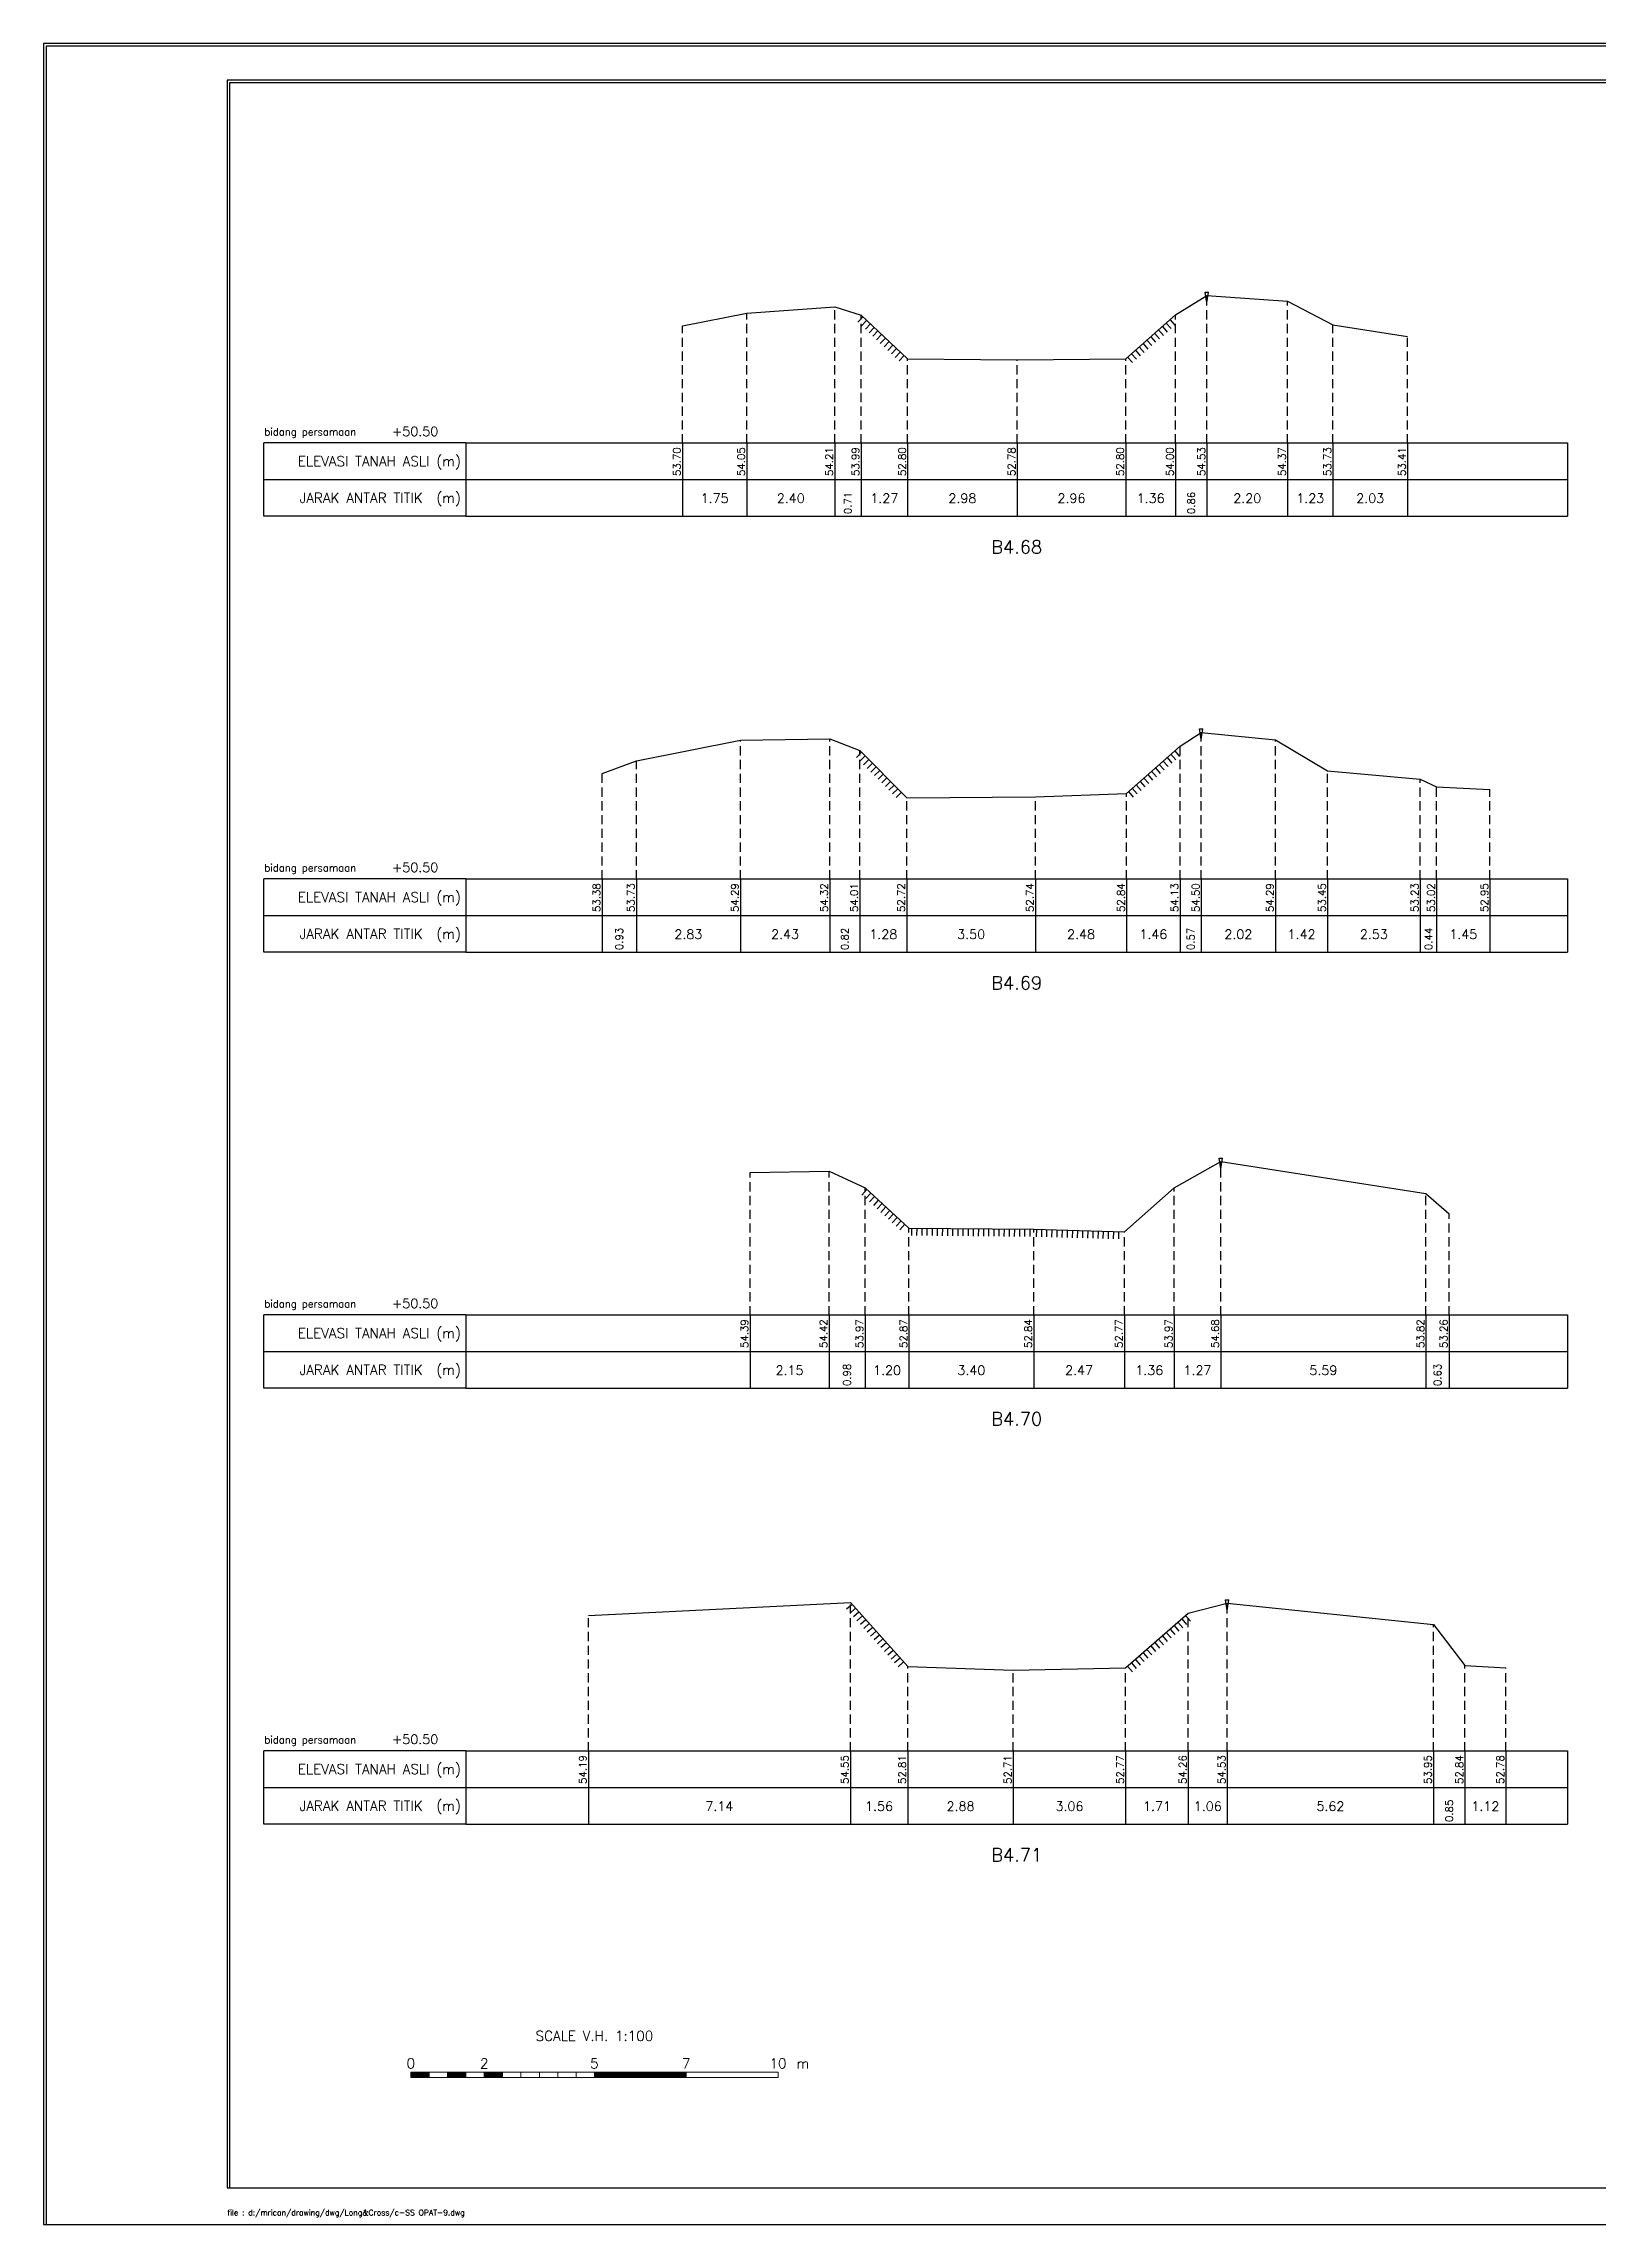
# Model space of a CAD drawing. Header units: inches. Extents: x -11 to 3175, y -842 to -783.
# Drawn here: x 683 to 725.3, y -842 to -782.6 of the extents above; entities that cross this region are included whole.
import ezdxf
from ezdxf.enums import TextEntityAlignment as Align

# ---------------------------------------------------------------- set-up
doc = ezdxf.new("R2010")
doc.units = ezdxf.units.IN
doc.header["$MEASUREMENT"] = 0
doc.linetypes.add('DASHED2', pattern=[0.375, 0.25, -0.125])
doc.layers.add('KOP', color=7, linetype='Continuous')
doc.layers.add('pelengkap', color=7, linetype='Continuous')
doc.styles.add('ARIAL', font='arial.ttf')
doc.styles.add('battang01', font='arial.ttf')
doc.styles.add('L100', font='simplex.shx', dxfattribs={"height": 0.254})
doc.styles.add('L140', font='simplex.shx', dxfattribs={"height": 0.356})
doc.styles.add('L60', font='simplex.shx', dxfattribs={"height": 0.152})
doc.styles.add('L80', font='simplex.shx', dxfattribs={"height": 0.203})
doc.styles.add('ROMANS-N', font='ROMANS.SHX', dxfattribs={"width": 0.8})
doc.styles.add('SONDU', font='arial.ttf')
doc.styles.get("Standard").update_dxf_attribs({"font": 'simplex.shx'})
doc.styles.add('STYLE1', font='arial.ttf', dxfattribs={"height": 0.2})

# ---------------------------------------------------------------- blocks, each defined once
blk = doc.blocks.new('kop')
at = {"layer": 'KOP'}
h = blk.add_hatch(color=3, dxfattribs=at)
h.paths.add_polyline_path([(609.87, 69.8), (591.81, 69.8), (591.81, 51.91), (609.87, 51.91)])
h.paths.add_polyline_path([(592.1, 52.25), (592.1, 69.5), (609.53, 69.5), (609.53, 52.25)], flags=16)
edge = h.paths.add_edge_path(flags=0)
edge.add_line((608.87, 52.91), (601.67, 52.91))
edge.add_ellipse((597.68, 52.92), major_axis=(2.82, 2.82), ratio=1, start_angle=314.84704, end_angle=495.15296)
edge.add_line((593.69, 52.91), (592.76, 52.91))
edge.add_line((592.76, 52.91), (592.76, 58.63))
edge.add_line((592.76, 58.63), (595.43, 58.63))
edge.add_ellipse((595.43, 63.37), major_axis=(-3.35, 3.35), ratio=1, start_angle=135, end_angle=315)
edge.add_line((595.43, 68.11), (595.43, 68.84))
edge.add_line((595.43, 68.84), (601.65, 68.84))
edge.add_line((601.65, 68.84), (601.65, 58.59))
edge.add_ellipse((604.86, 58.63), major_axis=(2.26, 2.26), ratio=1, start_angle=135.57378, end_angle=315)
edge.add_line((608.06, 58.63), (608.87, 58.63))
edge.add_line((608.87, 58.63), (608.87, 52.91))
h = blk.add_hatch(dxfattribs=at)
h.set_pattern_fill('ANSI31', color=21)
h.paths.add_polyline_path([(609.53, 69.5), (592.1, 69.5), (592.1, 52.25), (609.53, 52.25)])
edge = h.paths.add_edge_path(flags=16)
edge.add_line((608.06, 58.63), (608.87, 58.63))
edge.add_line((608.87, 58.63), (608.87, 52.91))
edge.add_line((608.87, 52.91), (601.67, 52.91))
edge.add_ellipse((597.68, 52.92), major_axis=(-2.82, 2.82), ratio=1, start_angle=224.84704, end_angle=405.15296)
edge.add_line((593.69, 52.91), (592.76, 52.91))
edge.add_line((592.76, 52.91), (592.76, 58.63))
edge.add_line((592.76, 58.63), (595.43, 58.63))
edge.add_ellipse((595.43, 63.37), major_axis=(-3.35, 3.35), ratio=1, start_angle=135, end_angle=315)
edge.add_line((595.43, 68.11), (595.43, 68.84))
edge.add_line((595.43, 68.84), (601.65, 68.84))
edge.add_line((601.65, 68.84), (601.65, 58.59))
edge.add_ellipse((604.86, 58.63), major_axis=(-2.26, 2.26), ratio=1, start_angle=45.57378, end_angle=225)
h = blk.add_hatch(color=3, dxfattribs=at)
edge = h.paths.add_edge_path()
edge.add_line((601.65, 68.84), (595.43, 68.84))
edge.add_line((595.43, 68.84), (595.43, 68.11))
edge.add_ellipse((595.43, 63.37), major_axis=(-3.35, 3.35), ratio=1, start_angle=135, end_angle=315, ccw=False)
edge.add_line((595.43, 58.63), (592.76, 58.63))
edge.add_line((592.76, 58.63), (592.76, 52.91))
edge.add_line((592.76, 52.91), (593.69, 52.91))
edge.add_ellipse((597.68, 52.92), major_axis=(-2.82, 2.82), ratio=1, start_angle=-135.15296, end_angle=45.15296, ccw=False)
edge.add_line((601.67, 52.91), (608.87, 52.91))
edge.add_line((608.87, 52.91), (608.87, 58.63))
edge.add_line((608.87, 58.63), (608.06, 58.63))
edge.add_ellipse((604.86, 58.63), major_axis=(2.26, 2.26), ratio=1, start_angle=134.42622, end_angle=315, ccw=False)
edge.add_line((601.65, 58.66), (601.65, 68.84))
h = blk.add_hatch(dxfattribs=at)
h.set_pattern_fill('ANSI31', color=41)
h.paths.add_polyline_path([(595.59, 25.44), (591.99, 25.44), (591.99, 22.12), (595.59, 22.12)])
h.paths.add_polyline_path([(594.83, 23.8), (595.49, 22.51), (594.95, 22.51), (594.37, 23.59), (594.37, 22.51), (593.85, 22.51), (593.85, 24.73), (593.24, 22.51), (592.84, 22.51), (592.12, 25.05), (592.67, 25.05), (593.03, 23.54), (593.41, 25.05), (594.37, 25.05), (594.37, 23.99), (594.89, 25.05), (595.46, 25.05)], flags=16)
at = {"color": 2}
blk.add_lwpolyline([(-49.29, -9.99), (790.69, -9.99), (790.69, 583.29), (-49.29, 583.29)], close=True, dxfattribs=at)
at = {"color": 6}
blk.add_lwpolyline([(0.65, 0), (780.7, 0), (780.7, 573.3), (0.65, 573.3)], close=True, dxfattribs=at)
at = {"layer": 'KOP', "color": 5}
for p, q in [((590.8, 70.96), (590.8, 29.98)), ((590.8, 70.96), (780.7, 70.96)), ((400.9, 29.98), (400.9, 0)), ((400.9, 29.98), (590.8, 29.98)), ((590.8, 29.98), (590.8, 0))]:
    blk.add_line(p, q, dxfattribs=at)
at = {"layer": 'KOP', "color": 3}
for p, q in [((591.81, 69.8), (609.87, 69.8)), ((591.81, 51.91), (591.81, 69.8)), ((592.1, 69.5), (609.53, 69.5)), ((592.1, 52.25), (592.1, 69.5)), ((595.43, 68.84), (595.43, 68.11)), ((595.43, 68.84), (601.65, 68.84)), ((601.65, 58.59), (601.65, 68.84)), ((609.53, 69.5), (609.53, 52.25)), ((609.87, 69.8), (609.87, 51.91)), ((592.76, 52.91), (592.76, 58.63)), ((595.43, 58.63), (592.76, 58.63)), ((608.87, 58.63), (608.06, 58.63)), ((608.87, 58.63), (608.87, 52.91)), ((609.87, 51.91), (591.81, 51.91)), ((609.53, 52.25), (592.1, 52.25)), ((593.69, 52.91), (592.76, 52.91)), ((608.87, 52.91), (601.67, 52.91)), ((720.73, 43.98), (780.7, 43.98)), ((720.73, 36.98), (780.7, 36.98)), ((415.9, 29.98), (415.9, 0)), ((430.89, 29.98), (430.89, 0)), ((545.83, 29.98), (545.83, 0)), ((560.82, 29.98), (560.82, 0)), ((575.81, 29.98), (575.81, 0)), ((655.77, 29.98), (655.77, 11.99)), ((675.76, 29.98), (675.76, 0)), ((705.74, 29.98), (705.74, 0)), ((400.9, 24.99), (590.8, 24.99)), ((655.77, 23.99), (720.73, 23.99)), ((720.73, 23.99), (780.7, 23.99)), ((400.9, 19.99), (590.8, 19.99)), ((655.77, 17.99), (720.73, 17.99)), ((720.73, 17.99), (780.7, 17.99)), ((740.72, 17.99), (740.72, 0)), ((400.9, 14.99), (590.8, 14.99)), ((590.8, 6), (720.73, 6))]:
    blk.add_line(p, q, dxfattribs=at)
at = {"layer": 'KOP', "color": 4}
for p, q in [((610.79, 70.96), (610.79, 50.97)), ((720.73, 70.96), (720.73, 0)), ((590.8, 50.97), (720.73, 50.97)), ((720.73, 50.97), (780.7, 50.97)), ((590.8, 29.98), (720.73, 29.98)), ((720.73, 29.98), (780.7, 29.98)), ((590.8, 11.99), (720.73, 11.99))]:
    blk.add_line(p, q, dxfattribs=at)
at = {"layer": 'KOP', "color": 41}
blk.add_line((595.59, 22.12), (591.99, 22.12), dxfattribs=at)
for points in [[(591.99, 25.44), (595.59, 25.44)], [(592.12, 25.05), (592.67, 25.05)], [(592.12, 25.05), (592.84, 22.51)], [(592.2, 25.44), (592.42, 25.44)], [(592.63, 25.44), (592.84, 25.44)], [(592.67, 25.05), (593.03, 23.54), (593.41, 25.05)], [(593.05, 25.44), (593.26, 25.44)], [(593.24, 22.51), (593.85, 24.73)], [(593.41, 25.05), (594.37, 25.05)], [(593.48, 25.44), (593.69, 25.44)], [(593.85, 22.51), (593.85, 24.73)], [(593.9, 25.44), (594.11, 25.44)], [(594.32, 25.44), (594.53, 25.44)], [(594.37, 25.05), (594.37, 23.99)], [(594.37, 23.99), (594.89, 25.05)], [(594.75, 25.44), (594.96, 25.44)], [(594.83, 23.8), (595.46, 25.05)], [(594.83, 23.8), (595.49, 22.51)], [(594.89, 25.05), (595.46, 25.05)], [(595.17, 25.44), (595.38, 25.44)], [(592.84, 22.51), (593.24, 22.51)], [(593.85, 22.51), (594.37, 22.51)], [(594.95, 22.51), (594.37, 23.59)], [(594.37, 23.59), (594.37, 22.51)], [(594.95, 22.51), (595.49, 22.51)]]:
    blk.add_lwpolyline(points, dxfattribs=at)
at = {"layer": 'KOP', "color": 42}
for points in [[(592.2, 29.11), (592.2, 25.44)], [(592.54, 29.11), (592.54, 25.44)], [(592.96, 29.11), (592.96, 25.44)], [(593.38, 29.11), (593.38, 25.44)], [(593.81, 29.11), (593.81, 25.44)], [(594.23, 29.11), (594.23, 25.44)], [(594.65, 29.11), (594.65, 25.44)], [(595.08, 29.11), (595.08, 25.44)], [(595.5, 29.11), (595.5, 25.44)]]:
    blk.add_lwpolyline(points, dxfattribs=at)
at = {"layer": 'KOP', "color": 3}
for centre, major_axis, start_param, end_param in [((595.43, 63.37), (-3.35, 3.35), 2.356194, 5.497787), ((597.68, 52.92), (-2.82, 2.82), 3.924321, 7.071253), ((604.86, 58.63), (-2.26, 2.26), 0.785398, 3.926991)]:
    blk.add_ellipse(centre, major_axis=major_axis, ratio=1, start_param=start_param, end_param=end_param, dxfattribs=at)
at = {"layer": 'KOP', "color": 5, "style": 'SONDU'}
for s, height, width, p, p2 in [('MINISTRY OF PUBLIC WORKS AND HOUSING', 3.4982, 0.971049, (612.49, 65.4), (715.58, 65.4)), ('DIRECTORATE GENERAL OF WATER RESOURCES', 2.7485, 1.100714, (612.33, 60.62), (715.42, 60.62)), ('DIRECTORATE OF IRRIGATION AND LOWLAND', 1.9989, 1.638753, (612.52, 56.15), (715.75, 56.15))]:
    blk.add_text(s, height=height, dxfattribs=dict(at, width=width)).set_placement(p, p2, align=Align.FIT)
at = {"layer": 'KOP', "color": 3, "style": 'ROMANS-N', "width": 1.832261}
blk.add_text('Jalan Pattimura No. 20 Kebayoran Baru, Jakarta Selatan', height=1.2493, dxfattribs=at).set_placement((612.79, 53.07), (715.58, 53.07), align=Align.FIT)
at = {"layer": 'KOP', "color": 5, "style": 'ARIAL'}
blk.add_text('Subject:', height=3.252, dxfattribs=at).set_placement((593.75, 45.87))
at = {"layer": 'KOP', "color": 3}
for s, height, style, p in [('Scheme', 1.999, 'battang01', (722.75, 46.66)), (':', 2, 'battang01', (740.37, 46.56)), ('D.I MRICAN', 1.999, 'battang01', (742.66, 46.66)), ('District', 1.999, 'battang01', (722.68, 39.97)), ('KEDIRI', 1.999, 'battang01', (742.66, 39.66)), (':', 2, 'battang01', (740.38, 39.87)), ('Province', 1.999, 'battang01', (722.75, 32.66)), (':', 2, 'battang01', (740.37, 32.57)), ('EAST JAVA', 1.999, 'battang01', (742.66, 32.66)), ('Prepared by', 1.9989, 'battang01', (657.14, 25.79)), ('No. of Sheet ', 1.9989, 'battang01', (722.52, 26.68)), (':', 2, 'battang01', (740.38, 25.62)), ('in joint venture with:', 1.2493, 'SONDU', (597.56, 21.07)), ('Checked by', 1.999, 'battang01', (657.14, 19.79)), ('Register', 1.999, 'battang01', (722.52, 20.02)), (':', 2, 'battang01', (740.36, 19.92)), ('Team Leader', 1.9989, 'battang01', (657.14, 13.79)), ('Yoo, Kang-Keun', 1.9989, 'battang01', (677.26, 13.79)), ('Date :', 1.999, 'battang01', (722.52, 13.49)), ('No. of Contract :', 1.9989, 'battang01', (743.52, 13.49)), ('No.', 2, 'STYLE1', (404.73, 6.99)), ('Date', 2, 'STYLE1', (417.78, 6.99)), ('Revised', 2, 'STYLE1', (483.04, 7.17)), ('Drawn', 2, 'STYLE1', (550.92, 7.18)), ('Checked', 2, 'STYLE1', (562.62, 7.11)), ('Approv.', 2, 'STYLE1', (578.86, 7.21)), ('Acknowledge by', 1.9989, 'battang01', (592.18, 7.8)), (':', 2, 'battang01', (612.76, 7.81)), ('Approved by', 1.9989, 'battang01', (592.18, 1.8)), (':', 2, 'battang01', (612.81, 1.77)), ('Directorate of Irrigations and Lowlands', 1.9989, 'battang01', (614.08, 1.59))]:
    blk.add_text(s, height=height, dxfattribs=dict(at, style=style)).set_placement(p)
at = {"layer": 'KOP', "color": 6, "style": 'SONDU'}
blk.add_text('PT. VIRAMA KARYA (Persero)', height=2.5809, dxfattribs=at).set_placement((597.36, 26.15))
at = {"layer": 'KOP', "color": 42, "style": 'SONDU'}
blk.add_text('VIRAMA', height=0.942, dxfattribs=at).set_placement((591.3, 21.04))
at = {"layer": 'KOP', "color": 4, "style": 'SONDU'}
for s, p in [('Korean Rural Community Corporation', (592.02, 18.86)), ('PT. Wiratman', (592.02, 16.86)), ('PT. Terasis Erojaya', (591.94, 12.59)), ('PT. Tuah Agung Anugrah', (592, 14.73))]:
    blk.add_text(s, height=1.4992, dxfattribs=at).set_placement(p)
at = {"layer": 'KOP', "color": 3, "insert": (719.86, 60.77), "char_height": 2.4987, "width": 61.4394, "attachment_point": 4, "style": 'SONDU'}
blk.add_mtext('\\pi1.9124;Project Preparation Consultant (PPC)\\P\\pi3.0493;Firm For Develompent of the Mrican \\P\\pi7.7731;Irrigation System In East Java', dxfattribs=at)
at = {"layer": 'KOP', "color": 2, "insert": (597.57, 24.25), "char_height": 0.9995, "width": 48.7181, "attachment_point": 1, "style": 'SONDU'}
blk.add_mtext('Jl. Hang Tuah Raya No.26, Kebayoran Baru Jakarta Selatan 12120 Indonesia', dxfattribs=at)
blk = doc.blocks.new('*X6')
at = {"color": 0}
for p, q in [((20000, 6250), (25000, 6250)), ((20000, 6200), (25000, 6200)), ((20000, 6150), (25000, 6150)), ((20000, 6100), (25000, 6100)), ((20000, 6050), (25000, 6050))]:
    blk.add_line(p, q, dxfattribs=at)
blk = doc.blocks.new('*X5')
at = {"color": 0}
for p, q in [((14000, 6250), (15000, 6250)), ((14000, 6200), (15000, 6200)), ((14000, 6150), (15000, 6150)), ((14000, 6100), (15000, 6100)), ((14000, 6050), (15000, 6050))]:
    blk.add_line(p, q, dxfattribs=at)
blk = doc.blocks.new('*X3')
at = {"color": 0}
for p, q in [((10000, 6250), (11000, 6250)), ((10000, 6200), (11000, 6200)), ((10000, 6150), (11000, 6150)), ((10000, 6100), (11000, 6100)), ((10000, 6050), (11000, 6050))]:
    blk.add_line(p, q, dxfattribs=at)
blk = doc.blocks.new('*X4')
at = {"color": 0}
for p, q in [((12000, 6250), (13000, 6250)), ((12000, 6200), (13000, 6200)), ((12000, 6150), (13000, 6150)), ((12000, 6100), (13000, 6100)), ((12000, 6050), (13000, 6050))]:
    blk.add_line(p, q, dxfattribs=at)
blk = doc.blocks.new('c100')
at = {"color": 2}
blk.add_lwpolyline([(-5, -1), (79.1, -1), (79.1, 58.4), (-5, 58.4)], close=True, dxfattribs=at)
at = {"color": 6}
blk.add_lwpolyline([(0, 0), (78.1, 0), (78.1, 57.4), (0, 57.4)], close=True, dxfattribs=at)
at = {"color": 3, "lineweight": 0}
for points in [[(5, 3), (5.5, 3), (5.5, 3.15), (5, 3.15)], [(5.5, 3), (6, 3), (6, 3.15), (5.5, 3.15)], [(6, 3), (6.5, 3), (6.5, 3.15), (6, 3.15)], [(6.5, 3), (7, 3), (7, 3.15), (6.5, 3.15)], [(7, 3), (7.5, 3), (7.5, 3.15), (7, 3.15)], [(7.5, 3), (8, 3), (8, 3.15), (7.5, 3.15)], [(8, 3), (8.5, 3), (8.5, 3.15), (8, 3.15)], [(8.5, 3), (9, 3), (9, 3.15), (8.5, 3.15)], [(9, 3), (9.5, 3), (9.5, 3.15), (9, 3.15)], [(9.5, 3), (10, 3), (10, 3.15), (9.5, 3.15)], [(10, 3), (12.5, 3), (12.5, 3.15), (10, 3.15)], [(12.5, 3), (15, 3), (15, 3.15), (12.5, 3.15)]]:
    blk.add_lwpolyline(points, close=True, dxfattribs=at)
at = {"color": 1, "lineweight": 0, "xscale": 0.0005, "yscale": 0.0005, "zscale": 0.0005}
for name in ['*X3', '*X4', '*X5', '*X6']:
    blk.add_blockref(name, (0, 0), dxfattribs=at)
at = {"color": 3}
for s, p in [('SCALE V.H. 1:100', (10, 4)), ('0', (5, 3.25)), ('2', (7, 3.25)), ('5', (10, 3.25)), ('7', (12.5, 3.25)), ('10', (15, 3.25))]:
    blk.add_text(s, height=0.27, dxfattribs=at).set_placement(p, align=Align.CENTER)
blk.add_text('m', height=0.27, dxfattribs=at).set_placement((15.5, 3.25))
blk = doc.blocks.new('das2')
at = {"color": 5, "linetype": 'Continuous'}
for q in [(0, 1), (17.75, 1)]:
    blk.add_line((2.75, 1), q, dxfattribs=at)
at = {"color": 3, "linetype": 'Continuous'}
for p, q in [((2.75, 1), (2.75, 0)), ((17.75, 1), (17.75, 0)), ((0, 0.5), (17.75, 0.5)), ((2.75, 0), (0, 0)), ((2.75, 0), (17.75, 0))]:
    blk.add_line(p, q, dxfattribs=at)
blk.add_lwpolyline([(0, 0), (0, 1)], dxfattribs=at)
blk.add_text('bidang persamaan', height=0.1, dxfattribs=at).set_placement((0.005, 1.1))
at = {"color": 5, "linetype": 'Continuous'}
for s, p in [('ELEVASI TANAH ASLI (m)', (2.683, 0.683)), ('JARAK ANTAR TITIK  (m)', (2.683, 0.183))]:
    blk.add_text(s, height=0.135, dxfattribs=at).set_placement(p, align=Align.RIGHT)
blk = doc.blocks.new('gbrpatok')
at = {"color": 2, "linetype": 'Continuous'}
for p, q in [((-0.00045, 0.00096), (0.00045, 0.00096)), ((0, -0.00196), (-0.00045, 0.00096)), ((0, -0.00196), (0.00045, 0.00096))]:
    blk.add_line(p, q, dxfattribs=at)

msp = doc.modelspace()

# ---------------------------------------------------------------- linework, layer by layer
at = {"color": 2, "linetype": 'Continuous', "lineweight": -3}
for p, q in [((700.399, -790.29), (702.15, -789.941)), ((702.15, -789.941), (704.547, -789.773)), ((704.547, -789.773), (705.261, -789.995)), ((705.261, -789.995), (706.53, -791.19)), ((712.469, -791.185), (713.825, -789.991)), ((713.825, -789.991), (714.681, -789.462)), ((714.681, -789.462), (716.878, -789.614)), ((716.878, -789.614), (718.112, -790.257)), ((718.112, -790.257), (720.144, -790.577)), ((706.53, -791.19), (709.513, -791.211)), ((709.513, -791.211), (712.469, -791.185)), ((699.144, -802.135), (701.974, -801.57)), ((701.974, -801.57), (704.409, -801.54)), ((704.409, -801.54), (705.225, -801.852)), ((705.225, -801.852), (706.508, -803.139)), ((712.491, -803.021), (713.951, -801.734)), ((713.951, -801.734), (714.525, -801.36)), ((714.525, -801.36), (716.547, -801.567)), ((716.547, -801.567), (717.965, -802.412)), ((698.21, -802.478), (699.144, -802.135)), ((717.965, -802.412), (720.491, -802.634)), ((710.012, -803.118), (712.491, -803.021)), ((720.491, -802.634), (720.936, -802.84)), ((720.936, -802.84), (722.389, -802.913)), ((706.508, -803.139), (710.012, -803.118)), ((713.791, -813.77), (715.056, -813.053)), ((715.056, -813.053), (720.646, -813.922)), ((702.24, -813.348), (704.389, -813.316)), ((704.389, -813.316), (705.369, -813.767)), ((705.369, -813.767), (706.566, -814.863)), ((712.433, -814.963), (713.791, -813.77)), ((720.646, -813.922), (721.279, -814.478)), ((706.566, -814.863), (709.966, -814.895)), ((709.966, -814.895), (712.433, -814.963)), ((697.835, -825.418), (704.971, -825.061)), ((704.971, -825.061), (706.532, -826.804)), ((712.467, -826.844), (714.173, -825.352)), ((714.173, -825.352), (715.234, -825.082)), ((715.234, -825.082), (720.852, -825.659)), ((720.852, -825.659), (721.706, -826.777)), ((706.532, -826.804), (709.407, -826.901)), ((709.407, -826.901), (712.467, -826.844)), ((721.706, -826.777), (722.822, -826.837))]:
    msp.add_line(p, q, dxfattribs=at)
at = {"color": 1, "linetype": 'DASHED2', "lineweight": -3}
for p, q in [((702.15, -793.487), (702.15, -789.941)), ((704.547, -793.487), (704.547, -789.773)), ((705.261, -793.487), (705.261, -789.995)), ((713.825, -793.487), (713.825, -789.991)), ((714.681, -793.487), (714.681, -789.462)), ((716.878, -793.487), (716.878, -789.614)), ((700.399, -793.487), (700.399, -790.29)), ((718.112, -793.487), (718.112, -790.257)), ((720.144, -793.487), (720.144, -790.577)), ((706.53, -793.487), (706.53, -791.19)), ((712.469, -793.487), (712.469, -791.185)), ((709.513, -793.487), (709.513, -791.211)), ((701.974, -805.362), (701.974, -801.57)), ((704.409, -805.362), (704.409, -801.54)), ((705.225, -805.362), (705.225, -801.852)), ((713.951, -805.362), (713.951, -801.734)), ((714.525, -805.362), (714.525, -801.36)), ((716.547, -805.362), (716.547, -801.567)), ((698.21, -805.362), (698.21, -802.478)), ((699.144, -805.362), (699.144, -802.135)), ((717.965, -805.362), (717.965, -802.412)), ((712.491, -805.362), (712.491, -803.021)), ((720.491, -805.362), (720.491, -802.634)), ((720.936, -805.362), (720.936, -802.84)), ((722.389, -805.362), (722.389, -802.913)), ((706.508, -805.362), (706.508, -803.139)), ((710.012, -805.362), (710.012, -803.118)), ((715.056, -817.237), (715.056, -813.053)), ((702.24, -817.237), (702.24, -813.348)), ((704.389, -817.237), (704.389, -813.316)), ((705.369, -817.237), (705.369, -813.767)), ((713.791, -817.237), (713.791, -813.77)), ((720.646, -817.237), (720.646, -813.922)), ((706.566, -817.237), (706.566, -814.863)), ((709.966, -817.237), (709.966, -814.895)), ((712.433, -817.237), (712.433, -814.963)), ((721.279, -817.237), (721.279, -814.478)), ((704.971, -829.112), (704.971, -825.061)), ((697.835, -829.112), (697.835, -825.418)), ((714.173, -829.112), (714.173, -825.352)), ((715.234, -829.112), (715.234, -825.082)), ((720.852, -829.112), (720.852, -825.659)), ((706.532, -829.112), (706.532, -826.804)), ((712.467, -829.112), (712.467, -826.844)), ((721.706, -829.112), (721.706, -826.777)), ((722.822, -829.112), (722.822, -826.837)), ((709.407, -829.112), (709.407, -826.901))]:
    msp.add_line(p, q, dxfattribs=at)
at = {"color": 1, "linetype": 'Continuous', "lineweight": -3}
for p, q in [((700.399, -793.487), (700.399, -795.487)), ((702.15, -793.487), (702.15, -795.487)), ((704.547, -793.487), (704.547, -795.487)), ((705.261, -793.487), (705.261, -795.487)), ((706.53, -793.487), (706.53, -795.487)), ((709.513, -793.487), (709.513, -795.487)), ((712.469, -793.487), (712.469, -795.487)), ((713.825, -793.487), (713.825, -795.487)), ((714.681, -793.487), (714.681, -795.487)), ((716.878, -793.487), (716.878, -795.487)), ((718.112, -793.487), (718.112, -795.487)), ((720.144, -793.487), (720.144, -795.487)), ((698.21, -805.362), (698.21, -807.362)), ((699.144, -805.362), (699.144, -807.362)), ((701.974, -805.362), (701.974, -807.362)), ((704.409, -805.362), (704.409, -807.362)), ((705.225, -805.362), (705.225, -807.362)), ((706.508, -805.362), (706.508, -807.362)), ((710.012, -805.362), (710.012, -807.362)), ((712.491, -805.362), (712.491, -807.362)), ((713.951, -805.362), (713.951, -807.362)), ((714.525, -805.362), (714.525, -807.362)), ((716.547, -805.362), (716.547, -807.362)), ((717.965, -805.362), (717.965, -807.362)), ((720.491, -805.362), (720.491, -807.362)), ((720.936, -805.362), (720.936, -807.362)), ((722.389, -805.362), (722.389, -807.362)), ((702.24, -817.237), (702.24, -819.237)), ((704.389, -817.237), (704.389, -819.237)), ((705.369, -817.237), (705.369, -819.237)), ((706.566, -817.237), (706.566, -819.237)), ((709.966, -817.237), (709.966, -819.237)), ((712.433, -817.237), (712.433, -819.237)), ((713.791, -817.237), (713.791, -819.237)), ((715.056, -817.237), (715.056, -819.237)), ((720.646, -817.237), (720.646, -819.237)), ((721.279, -817.237), (721.279, -819.237)), ((697.835, -829.112), (697.835, -831.112)), ((704.971, -829.112), (704.971, -831.112)), ((706.532, -829.112), (706.532, -831.112)), ((709.407, -829.112), (709.407, -831.112)), ((712.467, -829.112), (712.467, -831.112)), ((714.173, -829.112), (714.173, -831.112)), ((715.234, -829.112), (715.234, -831.112)), ((720.852, -829.112), (720.852, -831.112)), ((721.706, -829.112), (721.706, -831.112)), ((722.822, -829.112), (722.822, -831.112))]:
    msp.add_line(p, q, dxfattribs=at)
at = {"layer": 'pelengkap', "color": 1, "linetype": 'Continuous', "lineweight": -3}
for p, q in [((705.311, -790.043), (705.174, -790.189)), ((705.413, -790.139), (705.276, -790.284)), ((705.515, -790.235), (705.378, -790.38)), ((705.617, -790.331), (705.48, -790.476)), ((705.719, -790.427), (705.582, -790.572)), ((705.821, -790.523), (705.684, -790.668)), ((713.152, -790.583), (713.284, -790.733)), ((713.257, -790.491), (713.389, -790.641)), ((713.362, -790.398), (713.495, -790.548)), ((713.467, -790.306), (713.6, -790.456)), ((713.572, -790.213), (713.705, -790.363)), ((713.678, -790.121), (713.81, -790.271)), ((705.923, -790.619), (705.786, -790.764)), ((706.025, -790.715), (705.888, -790.86)), ((706.127, -790.811), (705.99, -790.956)), ((706.229, -790.907), (706.092, -791.052)), ((706.331, -791.003), (706.194, -791.148)), ((706.433, -791.099), (706.296, -791.244)), ((712.522, -791.139), (712.654, -791.289)), ((712.627, -791.046), (712.759, -791.196)), ((712.732, -790.954), (712.864, -791.104)), ((712.837, -790.861), (712.969, -791.011)), ((712.942, -790.768), (713.074, -790.919)), ((713.047, -790.676), (713.179, -790.826)), ((713.804, -801.864), (713.936, -802.014)), ((705.275, -801.902), (705.133, -802.043)), ((705.374, -802.001), (705.232, -802.142)), ((705.472, -802.1), (705.331, -802.241)), ((705.571, -802.199), (705.43, -802.34)), ((705.67, -802.298), (705.528, -802.44)), ((705.769, -802.398), (705.627, -802.539)), ((713.174, -802.42), (713.306, -802.57)), ((713.279, -802.327), (713.411, -802.477)), ((713.384, -802.234), (713.516, -802.384)), ((713.489, -802.142), (713.621, -802.292)), ((713.594, -802.049), (713.726, -802.199)), ((713.699, -801.957), (713.831, -802.107)), ((705.868, -802.497), (705.726, -802.638)), ((705.967, -802.596), (705.825, -802.737)), ((706.065, -802.695), (705.924, -802.836)), ((706.164, -802.794), (706.022, -802.936)), ((706.263, -802.894), (706.121, -803.035)), ((706.362, -802.993), (706.22, -803.134)), ((712.544, -802.975), (712.676, -803.125)), ((712.649, -802.883), (712.781, -803.033)), ((712.754, -802.79), (712.886, -802.94)), ((712.859, -802.697), (712.991, -802.847)), ((712.964, -802.605), (713.096, -802.755)), ((713.069, -802.512), (713.201, -802.662)), ((705.421, -813.814), (705.286, -813.962)), ((705.524, -813.909), (705.389, -814.056)), ((705.628, -814.003), (705.493, -814.151)), ((705.731, -814.098), (705.596, -814.246)), ((705.834, -814.193), (705.699, -814.34)), ((705.937, -814.287), (705.802, -814.435)), ((706.041, -814.382), (705.906, -814.529)), ((706.144, -814.476), (706.009, -814.624)), ((706.247, -814.571), (706.112, -814.718)), ((706.35, -814.665), (706.215, -814.813)), ((706.454, -814.76), (706.319, -814.907)), ((706.636, -814.863), (706.634, -815.063)), ((706.776, -814.865), (706.774, -815.065)), ((706.916, -814.866), (706.914, -815.066)), ((707.056, -814.867), (707.054, -815.067)), ((707.196, -814.869), (707.194, -815.069)), ((707.336, -814.87), (707.334, -815.07)), ((707.476, -814.871), (707.474, -815.071)), ((707.616, -814.873), (707.614, -815.073)), ((707.756, -814.874), (707.754, -815.074)), ((707.896, -814.875), (707.894, -815.075)), ((708.036, -814.877), (708.034, -815.077)), ((708.176, -814.878), (708.174, -815.078)), ((708.316, -814.879), (708.314, -815.079)), ((708.456, -814.881), (708.454, -815.081)), ((708.596, -814.882), (708.594, -815.082)), ((708.736, -814.883), (708.734, -815.083)), ((708.876, -814.885), (708.874, -815.085)), ((709.016, -814.886), (709.014, -815.086)), ((709.156, -814.888), (709.154, -815.088)), ((709.296, -814.889), (709.294, -815.089)), ((709.436, -814.89), (709.434, -815.09)), ((709.576, -814.892), (709.574, -815.092)), ((709.716, -814.893), (709.714, -815.093)), ((709.856, -814.894), (709.854, -815.094)), ((710.036, -814.897), (710.031, -815.097)), ((710.176, -814.901), (710.171, -815.101)), ((710.316, -814.905), (710.311, -815.105)), ((710.456, -814.909), (710.451, -815.109)), ((710.596, -814.913), (710.591, -815.113)), ((710.736, -814.917), (710.73, -815.116)), ((710.876, -814.92), (710.87, -815.12)), ((711.016, -814.924), (711.01, -815.124)), ((711.156, -814.928), (711.15, -815.128)), ((711.296, -814.932), (711.29, -815.132)), ((711.436, -814.936), (711.43, -815.136)), ((711.576, -814.94), (711.57, -815.14)), ((711.716, -814.943), (711.71, -815.143)), ((711.856, -814.947), (711.85, -815.147)), ((711.995, -814.951), (711.99, -815.151)), ((712.135, -814.955), (712.13, -815.155)), ((712.275, -814.959), (712.27, -815.159)), ((705.017, -825.113), (704.868, -825.247)), ((705.111, -825.218), (704.962, -825.351)), ((705.204, -825.322), (705.055, -825.455)), ((705.298, -825.426), (705.149, -825.56)), ((705.391, -825.531), (705.242, -825.664)), ((705.484, -825.635), (705.335, -825.768)), ((713.89, -825.6), (714.021, -825.75)), ((713.995, -825.508), (714.127, -825.658)), ((714.1, -825.415), (714.232, -825.566)), ((705.578, -825.739), (705.429, -825.873)), ((705.671, -825.843), (705.522, -825.977)), ((705.765, -825.948), (705.616, -826.081)), ((705.858, -826.052), (705.709, -826.185)), ((705.951, -826.156), (705.802, -826.29)), ((713.152, -826.245), (713.284, -826.396)), ((713.258, -826.153), (713.389, -826.303)), ((713.363, -826.061), (713.495, -826.211)), ((713.468, -825.968), (713.6, -826.119)), ((713.574, -825.876), (713.705, -826.027)), ((713.679, -825.784), (713.811, -825.935)), ((713.784, -825.692), (713.916, -825.842)), ((706.045, -826.26), (705.896, -826.394)), ((706.138, -826.365), (705.989, -826.498)), ((706.232, -826.469), (706.083, -826.602)), ((706.325, -826.573), (706.176, -826.707)), ((706.418, -826.678), (706.269, -826.811)), ((712.52, -826.798), (712.652, -826.949)), ((712.625, -826.706), (712.757, -826.856)), ((712.731, -826.614), (712.862, -826.764)), ((712.836, -826.522), (712.968, -826.672)), ((712.941, -826.429), (713.073, -826.58)), ((713.047, -826.337), (713.179, -826.488))]:
    msp.add_line(p, q, dxfattribs=at)

# ---------------------------------------------------------------- block references
at = {"color": 2, "linetype": 'Continuous', "lineweight": -3}
msp.add_blockref('c100', (688, -841), dxfattribs=at)
for name, p, xscale, yscale, zscale in [('kop', (688, -841), 0.1, 0.1, 0.1), ('das2', (689, -795.475), 2, 2, 2), ('das2', (689, -807.35), 2, 2, 2), ('das2', (689, -819.225), 2, 2, 2), ('das2', (689, -831.1), 2, 2, 2)]:
    msp.add_blockref(name, p, dxfattribs=dict(at, xscale=xscale, yscale=yscale, zscale=zscale))
at = {"color": 1, "linetype": 'Continuous', "lineweight": -3, "xscale": 100, "yscale": 100, "zscale": 100}
for p in [(714.681, -789.462), (714.525, -801.36), (715.056, -813.053), (715.234, -825.082)]:
    msp.add_blockref('gbrpatok', p, dxfattribs=at)

# ---------------------------------------------------------------- texts
at = {"color": 3, "linetype": 'Continuous', "lineweight": -3, "style": 'L100'}
for s, p in [('+50.50', (693.116, -793.29)), ('1.75', (701.274, -795.112)), ('2.40', (703.348, -795.112)), ('1.27', (705.895, -795.112)), ('2.98', (708.021, -795.112)), ('2.96', (710.991, -795.112)), ('1.36', (713.147, -795.112)), ('2.20', (715.779, -795.112)), ('1.23', (717.495, -795.112)), ('2.03', (719.128, -795.112)), ('+50.50', (693.116, -805.165)), ('2.83', (700.559, -806.987)), ('2.43', (703.192, -806.987)), ('1.28', (705.867, -806.987)), ('3.50', (708.26, -806.987)), ('2.48', (711.252, -806.987)), ('1.46', (713.221, -806.987)), ('2.02', (715.536, -806.987)), ('1.42', (717.256, -806.987)), ('2.53', (719.228, -806.987)), ('1.45', (721.662, -806.987)), ('+50.50', (693.116, -817.04)), ('2.15', (703.315, -818.862)), ('1.20', (705.968, -818.862)), ('3.40', (708.266, -818.862)), ('2.47', (711.2, -818.862)), ('1.36', (713.112, -818.862)), ('1.27', (714.423, -818.862)), ('5.59', (717.851, -818.862)), ('+50.50', (693.116, -828.915)), ('7.14', (701.403, -830.737)), ('1.56', (705.751, -830.737)), ('2.88', (707.969, -830.737)), ('3.06', (710.937, -830.737)), ('1.71', (713.32, -830.737)), ('1.06', (714.703, -830.737)), ('5.62', (718.043, -830.737)), ('1.12', (722.264, -830.737))]:
    msp.add_text(s, height=0.254, dxfattribs=at).set_placement(p, align=Align.CENTER)
at = {"color": 3, "linetype": 'Continuous', "lineweight": -3, "style": 'L80'}
for s, p in [('53.70', (700.348, -793.987)), ('54.05', (702.099, -793.987)), ('54.21', (704.497, -793.987)), ('53.99', (705.21, -793.987)), ('52.80', (706.48, -793.987)), ('52.78', (709.463, -793.987)), ('52.80', (712.419, -793.987)), ('54.00', (713.775, -793.987)), ('54.53', (714.631, -793.987)), ('54.37', (716.828, -793.987)), ('53.73', (718.062, -793.987)), ('53.41', (720.093, -793.987)), ('53.38', (698.16, -805.862)), ('53.73', (699.094, -805.862)), ('54.29', (701.924, -805.862)), ('54.32', (704.359, -805.862)), ('54.01', (705.175, -805.862)), ('52.72', (706.458, -805.862)), ('52.74', (709.962, -805.862)), ('52.84', (712.441, -805.862)), ('54.13', (713.901, -805.862)), ('54.50', (714.475, -805.862)), ('54.29', (716.497, -805.862)), ('53.45', (717.915, -805.862)), ('53.23', (720.441, -805.862)), ('53.02', (720.885, -805.862)), ('52.95', (722.339, -805.862)), ('54.39', (702.19, -817.737)), ('54.42', (704.339, -817.737)), ('53.97', (705.319, -817.737)), ('52.87', (706.516, -817.737)), ('52.84', (709.916, -817.737)), ('52.77', (712.383, -817.737)), ('53.97', (713.74, -817.737)), ('54.68', (715.006, -817.737)), ('53.82', (720.596, -817.737)), ('53.26', (721.229, -817.737)), ('54.19', (697.784, -829.612)), ('54.55', (704.92, -829.612)), ('52.81', (706.482, -829.612)), ('52.71', (709.357, -829.612)), ('52.77', (712.417, -829.612)), ('54.26', (714.122, -829.612)), ('54.53', (715.183, -829.612)), ('53.95', (720.801, -829.612)), ('52.84', (721.656, -829.612)), ('52.78', (722.771, -829.612))]:
    msp.add_text(s, height=0.203, rotation=90, dxfattribs=at).set_placement(p, align=Align.CENTER)
for s, p in [('0.71', (704.904, -795.112)), ('0.86', (714.253, -795.112)), ('0.93', (698.677, -806.987)), ('0.82', (704.817, -806.987)), ('0.57', (714.238, -806.987)), ('0.44', (720.714, -806.987)), ('0.98', (704.879, -818.862)), ('0.63', (720.963, -818.862)), ('0.85', (721.279, -830.737))]:
    msp.add_text(s, height=0.203, rotation=90, dxfattribs=at).set_placement(p, align=Align.MIDDLE_CENTER)
at = {"color": 4, "linetype": 'Continuous', "lineweight": -3, "style": 'L140'}
for s, p in [('B4.68', (709.5, -796.487)), ('B4.69', (709.5, -808.362)), ('B4.70', (709.5, -820.237)), ('B4.71', (709.5, -832.112))]:
    msp.add_text(s, height=0.356, dxfattribs=at).set_placement(p, align=Align.CENTER)
at = {"color": 2, "linetype": 'Continuous', "lineweight": -3, "style": 'L60'}
msp.add_text('file : d:/mrican/drawing/dwg/Long&Cross/c-SS OPAT-9.dwg', height=0.152, dxfattribs=at).set_placement((688, -841.8), align=Align.BOTTOM_LEFT)

doc.saveas('drawing.dxf')
